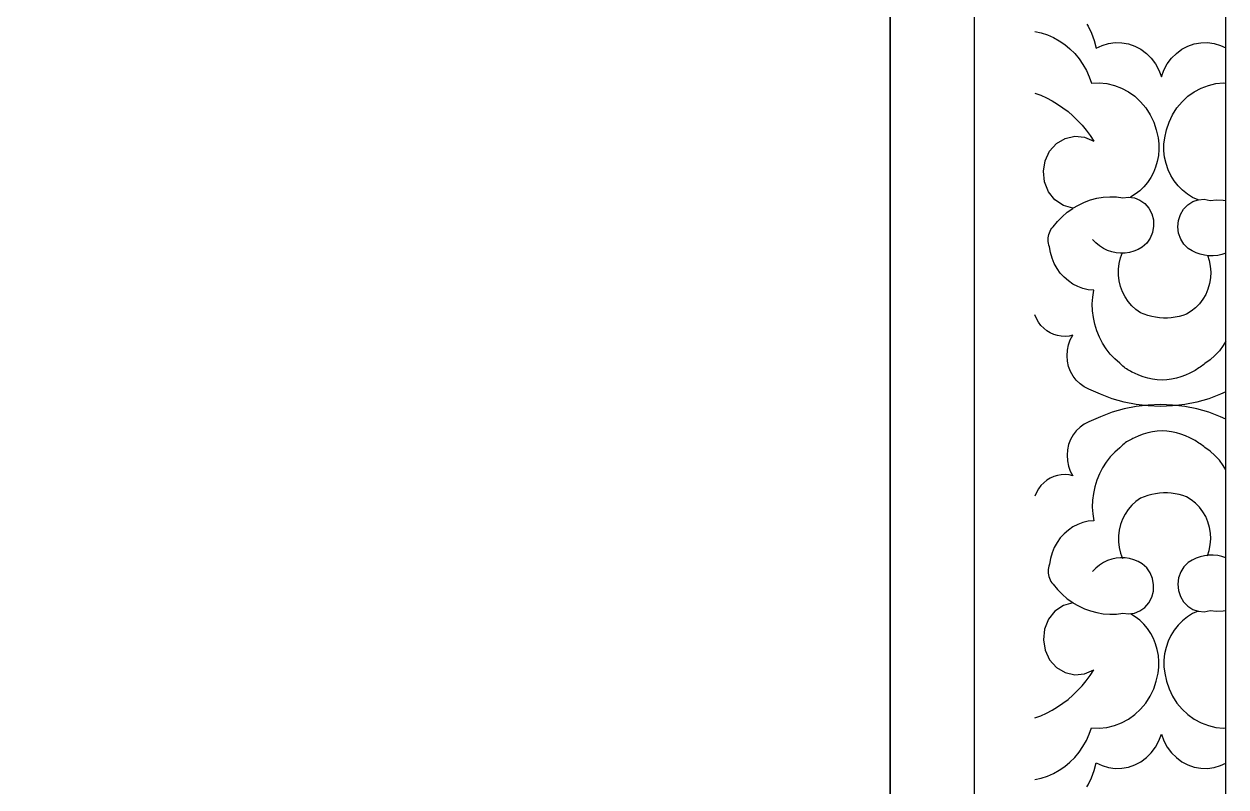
# Model space of a CAD drawing. Extents: x 1188826 to 1909461, y 608442 to 1651179.
# Drawn here: x 1660405.6 to 1660852.5, y 1028851.5 to 1029135.4 of the extents above; entities that cross this region are included whole.
import ezdxf

# ---------------------------------------------------------------- set-up
doc = ezdxf.new("R2010")
doc.units = 0
doc.header["$LTSCALE"] = 1000
doc.header["$MEASUREMENT"] = 0
doc.layers.add('窗', color=4, linetype='Continuous')
doc.layers.add('立面线', color=40, linetype='Continuous')

# ---------------------------------------------------------------- blocks, each defined once
blk = doc.blocks.new('EHYTERHT5EHTER')
at = {"layer": '窗', "ltscale": 3}
blk.add_lwpolyline([(76049.19, -231660.6), (77243.13, -231660.6), (77243.13, -233330.6), (76049.19, -233330.6)], close=True, dxfattribs=at)

msp = doc.modelspace()

# ---------------------------------------------------------------- linework, layer by layer
at = {"layer": '立面线'}
for p, q in [((1660727.68, 1028413.42), (1660727.66, 1032663.42)), ((1660758.89, 1032633.42), (1660758.89, 1028443.42)), ((1660852.52, 1028443.42), (1660852.52, 1032543.42)), ((1660800.79, 1029135.41), (1660801.26, 1029134.64)), ((1660801.26, 1029134.64), (1660802.51, 1029132)), ((1660781.41, 1029132.6), (1660783.79, 1029132.09)), ((1660783.79, 1029132.09), (1660786.11, 1029131.35)), ((1660786.11, 1029131.35), (1660788.36, 1029130.38)), ((1660788.36, 1029130.38), (1660790.52, 1029129.19)), ((1660790.52, 1029129.19), (1660792.57, 1029127.79)), ((1660802.51, 1029132), (1660803.5, 1029129.24)), ((1660803.5, 1029129.24), (1660804.23, 1029126.38)), ((1660792.57, 1029127.79), (1660794.5, 1029126.2)), ((1660794.5, 1029126.2), (1660796.27, 1029124.42)), ((1660804.23, 1029126.38), (1660806.5, 1029127.46)), ((1660806.5, 1029127.46), (1660808.89, 1029128.17)), ((1660808.89, 1029128.17), (1660811.36, 1029128.5)), ((1660811.36, 1029128.5), (1660813.84, 1029128.44)), ((1660813.84, 1029128.44), (1660816.29, 1029128)), ((1660816.29, 1029128), (1660818.65, 1029127.18)), ((1660818.65, 1029127.18), (1660820.88, 1029126)), ((1660820.88, 1029126), (1660822.93, 1029124.48)), ((1660834.08, 1029124.48), (1660836.13, 1029126)), ((1660836.13, 1029126), (1660838.36, 1029127.18)), ((1660838.36, 1029127.18), (1660840.72, 1029128)), ((1660840.72, 1029128), (1660843.17, 1029128.44)), ((1660843.17, 1029128.44), (1660845.65, 1029128.5)), ((1660845.65, 1029128.5), (1660848.11, 1029128.17)), ((1660848.11, 1029128.17), (1660850.51, 1029127.46)), ((1660850.51, 1029127.46), (1660852.52, 1029126.5)), ((1660796.27, 1029124.42), (1660797.9, 1029122.48)), ((1660797.9, 1029122.48), (1660799.34, 1029120.38)), ((1660799.34, 1029120.38), (1660800.61, 1029118.15)), ((1660822.93, 1029124.48), (1660824.75, 1029122.66)), ((1660824.75, 1029122.66), (1660826.31, 1029120.57)), ((1660826.31, 1029120.57), (1660827.57, 1029118.26)), ((1660829.44, 1029118.26), (1660830.7, 1029120.57)), ((1660830.7, 1029120.57), (1660832.26, 1029122.66)), ((1660832.26, 1029122.66), (1660834.08, 1029124.48)), ((1660800.61, 1029118.15), (1660801.68, 1029115.8)), ((1660801.68, 1029115.8), (1660802.54, 1029113.36)), ((1660827.57, 1029118.26), (1660828.5, 1029115.78)), ((1660828.5, 1029115.78), (1660829.44, 1029118.26)), ((1660802.54, 1029113.36), (1660805.39, 1029113.49)), ((1660805.39, 1029113.49), (1660808.23, 1029113.23)), ((1660808.23, 1029113.23), (1660811.02, 1029112.6)), ((1660811.02, 1029112.6), (1660813.71, 1029111.58)), ((1660813.71, 1029111.58), (1660816.27, 1029110.21)), ((1660840.74, 1029110.21), (1660843.29, 1029111.58)), ((1660843.29, 1029111.58), (1660845.99, 1029112.6)), ((1660845.99, 1029112.6), (1660848.78, 1029113.23)), ((1660848.78, 1029113.23), (1660851.62, 1029113.49)), ((1660851.62, 1029113.49), (1660852.52, 1029113.45)), ((1660781.41, 1029109.74), (1660783.62, 1029108.91)), ((1660783.62, 1029108.91), (1660785.77, 1029107.94)), ((1660785.77, 1029107.94), (1660787.88, 1029106.84)), ((1660787.88, 1029106.84), (1660789.92, 1029105.62)), ((1660816.27, 1029110.21), (1660818.64, 1029108.51)), ((1660818.64, 1029108.51), (1660820.8, 1029106.5)), ((1660836.21, 1029106.5), (1660838.37, 1029108.51)), ((1660838.37, 1029108.51), (1660840.74, 1029110.21)), ((1660789.92, 1029105.62), (1660791.9, 1029104.28)), ((1660791.9, 1029104.28), (1660793.81, 1029102.82)), ((1660793.81, 1029102.82), (1660795.63, 1029101.24)), ((1660820.8, 1029106.5), (1660822.7, 1029104.21)), ((1660822.7, 1029104.21), (1660824.32, 1029101.68)), ((1660832.68, 1029101.68), (1660834.31, 1029104.21)), ((1660834.31, 1029104.21), (1660836.21, 1029106.5)), ((1660795.63, 1029101.24), (1660797.37, 1029099.56)), ((1660797.37, 1029099.56), (1660799.02, 1029097.77)), ((1660799.02, 1029097.77), (1660800.58, 1029095.89)), ((1660824.32, 1029101.68), (1660825.64, 1029098.95)), ((1660825.64, 1029098.95), (1660826.63, 1029096.06)), ((1660830.38, 1029096.06), (1660831.37, 1029098.95)), ((1660831.37, 1029098.95), (1660832.68, 1029101.68)), ((1660792.7, 1029092.84), (1660796.3, 1029093.67)), ((1660796.3, 1029093.67), (1660799.97, 1029093.33)), ((1660799.97, 1029093.33), (1660803.38, 1029091.85)), ((1660800.58, 1029095.89), (1660802.03, 1029093.91)), ((1660802.03, 1029093.91), (1660803.38, 1029091.85)), ((1660826.63, 1029096.06), (1660827.27, 1029093.07)), ((1660829.74, 1029093.07), (1660830.38, 1029096.06)), ((1660786.92, 1029088.06), (1660789.48, 1029090.91)), ((1660789.48, 1029090.91), (1660792.7, 1029092.84)), ((1660827.27, 1029093.07), (1660827.53, 1029090.88)), ((1660827.53, 1029090.88), (1660827.57, 1029088.67)), ((1660829.46, 1029088.24), (1660829.47, 1029090.66)), ((1660829.47, 1029090.66), (1660829.74, 1029093.07)), ((1660784.61, 1029080.61), (1660785.25, 1029084.52)), ((1660785.25, 1029084.52), (1660786.92, 1029088.06)), ((1660826.99, 1029084.3), (1660826.38, 1029082.2)), ((1660827.39, 1029086.47), (1660826.99, 1029084.3)), ((1660827.57, 1029088.67), (1660827.39, 1029086.47)), ((1660829.71, 1029085.83), (1660829.46, 1029088.24)), ((1660830.23, 1029083.48), (1660829.71, 1029085.83)), ((1660785.05, 1029076.67), (1660784.61, 1029080.61)), ((1660825.56, 1029080.17), (1660824.54, 1029078.26)), ((1660826.38, 1029082.2), (1660825.56, 1029080.17)), ((1660831, 1029081.2), (1660830.23, 1029083.48)), ((1660832.02, 1029079.04), (1660831, 1029081.2)), ((1660786.53, 1029073.03), (1660785.05, 1029076.67)), ((1660823.34, 1029076.47), (1660821.97, 1029074.83)), ((1660824.54, 1029078.26), (1660823.34, 1029076.47)), ((1660833.26, 1029077.03), (1660832.02, 1029079.04)), ((1660834.72, 1029075.18), (1660833.26, 1029077.03)), ((1660788.94, 1029070.03), (1660786.53, 1029073.03)), ((1660804.52, 1029070.56), (1660806.92, 1029070.95)), ((1660806.92, 1029070.95), (1660809.34, 1029071.12)), ((1660809.34, 1029071.12), (1660811.76, 1029071.06)), ((1660811.76, 1029071.06), (1660814.17, 1029070.78)), ((1660814.17, 1029070.78), (1660816.34, 1029071.03)), ((1660816.34, 1029071.03), (1660818.5, 1029070.74)), ((1660818.77, 1029072.08), (1660816.99, 1029071)), ((1660820.44, 1029073.36), (1660818.77, 1029072.08)), ((1660821.97, 1029074.83), (1660820.44, 1029073.36)), ((1660836.37, 1029073.54), (1660834.72, 1029075.18)), ((1660838.18, 1029072.12), (1660836.37, 1029073.54)), ((1660840.14, 1029070.93), (1660838.18, 1029072.12)), ((1660842.22, 1029070.01), (1660840.14, 1029070.93)), ((1660792.05, 1029067.91), (1660788.94, 1029070.03)), ((1660795.6, 1029066.86), (1660792.05, 1029067.91)), ((1660793.5, 1029065.36), (1660795.52, 1029066.81)), ((1660795.52, 1029066.81), (1660795.6, 1029066.86)), ((1660795.6, 1029066.86), (1660797.65, 1029068.06)), ((1660797.65, 1029068.06), (1660799.87, 1029069.11)), ((1660799.87, 1029069.11), (1660802.17, 1029069.94)), ((1660802.17, 1029069.94), (1660804.52, 1029070.56)), ((1660818.5, 1029070.74), (1660820.55, 1029069.91)), ((1660820.55, 1029069.91), (1660822.36, 1029068.6)), ((1660822.36, 1029068.6), (1660823.84, 1029066.87)), ((1660823.84, 1029066.87), (1660824.91, 1029064.83)), ((1660835.6, 1029064.51), (1660836.78, 1029066.49)), ((1660836.78, 1029066.49), (1660838.35, 1029068.12)), ((1660838.35, 1029068.12), (1660840.22, 1029069.32)), ((1660840.22, 1029069.32), (1660842.22, 1029070.01)), ((1660842.22, 1029070.01), (1660842.3, 1029070.03)), ((1660842.3, 1029070.03), (1660844.48, 1029070.19)), ((1660844.48, 1029070.19), (1660846.63, 1029069.81)), ((1660846.63, 1029069.81), (1660849.05, 1029069.95)), ((1660849.05, 1029069.95), (1660851.48, 1029069.87)), ((1660851.48, 1029069.87), (1660852.52, 1029069.73)), ((1660788.24, 1029059.97), (1660789.85, 1029061.93)), ((1660789.85, 1029061.93), (1660791.61, 1029063.73)), ((1660791.61, 1029063.73), (1660793.5, 1029065.36)), ((1660824.91, 1029064.83), (1660825.52, 1029062.57)), ((1660825.52, 1029062.57), (1660825.63, 1029060.21)), ((1660834.65, 1029059.95), (1660834.88, 1029062.29)), ((1660834.88, 1029062.29), (1660835.6, 1029064.51)), ((1660786.64, 1029057.15), (1660786.85, 1029057.78)), ((1660786.85, 1029057.78), (1660787.12, 1029058.38)), ((1660787.12, 1029058.38), (1660787.44, 1029058.95)), ((1660787.44, 1029058.95), (1660787.82, 1029059.48)), ((1660787.82, 1029059.48), (1660788.24, 1029059.97)), ((1660825.23, 1029057.9), (1660824.35, 1029055.75)), ((1660825.63, 1029060.21), (1660825.23, 1029057.9)), ((1660834.93, 1029057.61), (1660834.65, 1029059.95)), ((1660835.7, 1029055.41), (1660834.93, 1029057.61)), ((1660786.38, 1029055.17), (1660786.41, 1029055.84)), ((1660786.42, 1029054.5), (1660786.38, 1029055.17)), ((1660786.41, 1029055.84), (1660786.49, 1029056.5)), ((1660786.52, 1029053.84), (1660786.42, 1029054.5)), ((1660786.49, 1029056.5), (1660786.64, 1029057.15)), ((1660786.68, 1029053.19), (1660786.52, 1029053.84)), ((1660786.9, 1029052.57), (1660786.68, 1029053.19)), ((1660804.16, 1029053.96), (1660802.95, 1029055.21)), ((1660805.49, 1029052.86), (1660804.16, 1029053.96)), ((1660823.04, 1029053.87), (1660821.36, 1029052.37)), ((1660824.35, 1029055.75), (1660823.04, 1029053.87)), ((1660836.91, 1029053.46), (1660835.7, 1029055.41)), ((1660838.52, 1029051.86), (1660836.91, 1029053.46)), ((1660787.27, 1029050.43), (1660786.9, 1029052.57)), ((1660787.86, 1029048.35), (1660787.27, 1029050.43)), ((1660806.93, 1029051.93), (1660805.49, 1029052.86)), ((1660808.45, 1029051.19), (1660806.93, 1029051.93)), ((1660810.05, 1029050.63), (1660808.45, 1029051.19)), ((1660811.69, 1029050.28), (1660810.05, 1029050.63)), ((1660813.36, 1029050.12), (1660811.69, 1029050.28)), ((1660813.35, 1029048.38), (1660814.09, 1029050.38)), ((1660815.03, 1029050.17), (1660813.36, 1029050.12)), ((1660816.69, 1029050.43), (1660815.03, 1029050.17)), ((1660818.31, 1029050.88), (1660816.69, 1029050.43)), ((1660819.87, 1029051.53), (1660818.31, 1029050.88)), ((1660821.36, 1029052.37), (1660819.87, 1029051.53)), ((1660839.93, 1029050.99), (1660838.52, 1029051.86)), ((1660841.42, 1029050.27), (1660839.93, 1029050.99)), ((1660842.97, 1029049.73), (1660841.42, 1029050.27)), ((1660844.56, 1029049.36), (1660842.97, 1029049.73)), ((1660846.18, 1029049.17), (1660844.56, 1029049.36)), ((1660845.67, 1029049.44), (1660846.31, 1029047.4)), ((1660847.81, 1029049.17), (1660846.18, 1029049.17)), ((1660849.44, 1029049.34), (1660847.81, 1029049.17)), ((1660851.03, 1029049.69), (1660849.44, 1029049.34)), ((1660852.52, 1029050.2), (1660851.03, 1029049.69)), ((1660788.68, 1029046.35), (1660787.86, 1029048.35)), ((1660789.71, 1029044.48), (1660788.68, 1029046.35)), ((1660790.93, 1029042.75), (1660789.71, 1029044.48)), ((1660812.58, 1029042), (1660812.59, 1029044.15)), ((1660812.59, 1029044.15), (1660812.85, 1029046.29)), ((1660812.85, 1029046.29), (1660813.35, 1029048.38)), ((1660846.31, 1029047.4), (1660846.7, 1029045.28)), ((1660846.7, 1029045.28), (1660846.85, 1029043.14)), ((1660792.34, 1029041.19), (1660790.93, 1029042.75)), ((1660793.91, 1029039.82), (1660792.34, 1029041.19)), ((1660795.62, 1029038.65), (1660793.91, 1029039.82)), ((1660812.82, 1029039.86), (1660812.58, 1029042)), ((1660813.31, 1029037.77), (1660812.82, 1029039.86)), ((1660846.75, 1029040.98), (1660846.4, 1029038.86)), ((1660846.85, 1029043.14), (1660846.75, 1029040.98)), ((1660797.44, 1029037.72), (1660795.62, 1029038.65)), ((1660799.35, 1029037.02), (1660797.44, 1029037.72)), ((1660801.33, 1029036.57), (1660799.35, 1029037.02)), ((1660803.34, 1029036.37), (1660801.33, 1029036.57)), ((1660802.97, 1029033.84), (1660803.34, 1029036.37)), ((1660814.04, 1029035.76), (1660813.31, 1029037.77)), ((1660814.99, 1029033.87), (1660814.04, 1029035.76)), ((1660845.8, 1029036.8), (1660844.98, 1029034.84)), ((1660846.4, 1029038.86), (1660845.8, 1029036.8)), ((1660802.82, 1029031.29), (1660802.97, 1029033.84)), ((1660802.91, 1029028.73), (1660802.82, 1029031.29)), ((1660816.16, 1029032.12), (1660814.99, 1029033.87)), ((1660817.52, 1029030.54), (1660816.16, 1029032.12)), ((1660842.67, 1029031.33), (1660841.23, 1029029.84)), ((1660843.93, 1029033.01), (1660842.67, 1029031.33)), ((1660844.98, 1029034.84), (1660843.93, 1029033.01)), ((1660782.02, 1029025.82), (1660781.41, 1029027.23)), ((1660803.21, 1029026.19), (1660802.91, 1029028.73)), ((1660803.74, 1029023.7), (1660803.21, 1029026.19)), ((1660819.05, 1029029.16), (1660817.52, 1029030.54)), ((1660820.73, 1029027.99), (1660819.05, 1029029.16)), ((1660822.1, 1029027.43), (1660820.73, 1029027.99)), ((1660823.5, 1029026.95), (1660822.1, 1029027.43)), ((1660824.92, 1029026.57), (1660823.5, 1029026.95)), ((1660826.36, 1029026.29), (1660824.92, 1029026.57)), ((1660827.81, 1029026.1), (1660826.36, 1029026.29)), ((1660833.65, 1029026.31), (1660832.19, 1029026.11)), ((1660835.08, 1029026.61), (1660833.65, 1029026.31)), ((1660836.5, 1029027), (1660835.08, 1029026.61)), ((1660837.89, 1029027.48), (1660836.5, 1029027)), ((1660839.63, 1029028.55), (1660837.89, 1029027.48)), ((1660841.23, 1029029.84), (1660839.63, 1029028.55)), ((1660782.79, 1029024.5), (1660782.02, 1029025.82)), ((1660783.7, 1029023.3), (1660782.79, 1029024.5)), ((1660784.74, 1029022.22), (1660783.7, 1029023.3)), ((1660785.9, 1029021.28), (1660784.74, 1029022.22)), ((1660804.48, 1029021.27), (1660803.74, 1029023.7)), ((1660829.27, 1029026), (1660827.81, 1029026.1)), ((1660830.73, 1029026.01), (1660829.27, 1029026)), ((1660832.19, 1029026.11), (1660830.73, 1029026.01)), ((1660787.15, 1029020.51), (1660785.9, 1029021.28)), ((1660788.48, 1029019.9), (1660787.15, 1029020.51)), ((1660789.86, 1029019.48), (1660788.48, 1029019.9)), ((1660791.29, 1029019.24), (1660789.86, 1029019.48)), ((1660792.73, 1029019.18), (1660791.29, 1029019.24)), ((1660794.17, 1029019.32), (1660792.73, 1029019.18)), ((1660793.96, 1029016.01), (1660794.64, 1029017.89)), ((1660795.58, 1029019.65), (1660794.17, 1029019.32)), ((1660794.64, 1029017.89), (1660795.58, 1029019.65)), ((1660805.44, 1029018.92), (1660804.48, 1029021.27)), ((1660806.59, 1029016.69), (1660805.44, 1029018.92)), ((1660852.52, 1029017.39), (1660851.54, 1029015.79)), ((1660793.42, 1029012.02), (1660793.55, 1029014.04)), ((1660793.55, 1029014.04), (1660793.96, 1029016.01)), ((1660807.94, 1029014.58), (1660806.59, 1029016.69)), ((1660809.47, 1029012.62), (1660807.94, 1029014.58)), ((1660850.08, 1029013.84), (1660848.43, 1029012.07)), ((1660851.54, 1029015.79), (1660850.08, 1029013.84)), ((1660793.57, 1029010.01), (1660793.42, 1029012.02)), ((1660794.01, 1029008.04), (1660793.57, 1029010.01)), ((1660811.16, 1029010.83), (1660809.47, 1029012.62)), ((1660813, 1029009.22), (1660811.16, 1029010.83)), ((1660813.4, 1029008.82), (1660813, 1029009.22)), ((1660813.81, 1029008.44), (1660813.4, 1029008.82)), ((1660814.23, 1029008.07), (1660813.81, 1029008.44)), ((1660843.82, 1029008.4), (1660843.37, 1029008.08)), ((1660844.26, 1029008.74), (1660843.82, 1029008.4)), ((1660844.7, 1029009.09), (1660844.26, 1029008.74)), ((1660846.64, 1029010.48), (1660844.7, 1029009.09)), ((1660848.43, 1029012.07), (1660846.64, 1029010.48)), ((1660794.71, 1029006.17), (1660794.01, 1029008.04)), ((1660795.67, 1029004.43), (1660794.71, 1029006.17)), ((1660796.86, 1029002.87), (1660795.67, 1029004.43)), ((1660814.66, 1029007.72), (1660814.23, 1029008.07)), ((1660815.1, 1029007.38), (1660814.66, 1029007.72)), ((1660815.56, 1029007.06), (1660815.1, 1029007.38)), ((1660816.02, 1029006.76), (1660815.56, 1029007.06)), ((1660816.49, 1029006.47), (1660816.02, 1029006.76)), ((1660816.97, 1029006.2), (1660816.49, 1029006.47)), ((1660817.46, 1029005.94), (1660816.97, 1029006.2)), ((1660817.95, 1029005.71), (1660817.46, 1029005.94)), ((1660818.45, 1029005.49), (1660817.95, 1029005.71)), ((1660820.09, 1029004.72), (1660818.45, 1029005.49)), ((1660821.77, 1029004.09), (1660820.09, 1029004.72)), ((1660823.49, 1029003.59), (1660821.77, 1029004.09)), ((1660835.8, 1029004.09), (1660834.08, 1029003.59)), ((1660837.48, 1029004.72), (1660835.8, 1029004.09)), ((1660839.11, 1029005.49), (1660837.48, 1029004.72)), ((1660839.6, 1029005.74), (1660839.11, 1029005.49)), ((1660840.09, 1029006), (1660839.6, 1029005.74)), ((1660840.57, 1029006.27), (1660840.09, 1029006)), ((1660841.05, 1029006.55), (1660840.57, 1029006.27)), ((1660841.52, 1029006.84), (1660841.05, 1029006.55)), ((1660841.99, 1029007.14), (1660841.52, 1029006.84)), ((1660842.45, 1029007.44), (1660841.99, 1029007.14)), ((1660842.91, 1029007.75), (1660842.45, 1029007.44)), ((1660843.37, 1029008.08), (1660842.91, 1029007.75)), ((1660798.25, 1029001.52), (1660796.86, 1029002.87)), ((1660799.82, 1029000.41), (1660798.25, 1029001.52)), ((1660801.53, 1028999.57), (1660799.82, 1029000.41)), ((1660805.83, 1028997.64), (1660801.53, 1028999.61)), ((1660825.24, 1029003.23), (1660823.49, 1029003.59)), ((1660827, 1029003.01), (1660825.24, 1029003.23)), ((1660828.78, 1029002.94), (1660827, 1029003.01)), ((1660830.56, 1029003.01), (1660828.78, 1029002.94)), ((1660832.33, 1029003.23), (1660830.56, 1029003.01)), ((1660834.08, 1029003.59), (1660832.33, 1029003.23)), ((1660810.21, 1028996.02), (1660805.83, 1028997.64)), ((1660814.64, 1028994.75), (1660810.21, 1028996.02)), ((1660846.14, 1028996.02), (1660841.7, 1028994.75)), ((1660850.52, 1028997.64), (1660846.14, 1028996.02)), ((1660852.52, 1028998.56), (1660850.52, 1028997.64)), ((1660810.21, 1028990.94), (1660805.83, 1028989.32)), ((1660814.64, 1028992.21), (1660810.21, 1028990.94)), ((1660819.13, 1028993.84), (1660814.64, 1028994.75)), ((1660819.13, 1028993.12), (1660814.64, 1028992.21)), ((1660823.64, 1028993.3), (1660819.13, 1028993.84)), ((1660823.64, 1028993.66), (1660819.13, 1028993.12)), ((1660828.17, 1028993.84), (1660823.64, 1028993.66)), ((1660828.17, 1028993.12), (1660823.64, 1028993.3)), ((1660832.7, 1028993.66), (1660828.17, 1028993.84)), ((1660832.7, 1028993.3), (1660828.17, 1028993.12)), ((1660837.22, 1028993.84), (1660832.7, 1028993.3)), ((1660837.22, 1028993.12), (1660832.7, 1028993.66)), ((1660841.7, 1028994.75), (1660837.22, 1028993.84)), ((1660841.7, 1028992.21), (1660837.22, 1028993.12)), ((1660846.14, 1028990.94), (1660841.7, 1028992.21)), ((1660850.52, 1028989.32), (1660846.14, 1028990.94)), ((1660799.82, 1028986.55), (1660798.25, 1028985.44)), ((1660801.53, 1028987.39), (1660799.82, 1028986.55)), ((1660805.83, 1028989.32), (1660801.53, 1028987.35)), ((1660852.52, 1028988.4), (1660850.52, 1028989.32)), ((1660795.67, 1028982.53), (1660794.71, 1028980.79)), ((1660796.86, 1028984.09), (1660795.67, 1028982.53)), ((1660798.25, 1028985.44), (1660796.86, 1028984.09)), ((1660820.09, 1028982.24), (1660818.45, 1028981.47)), ((1660821.77, 1028982.87), (1660820.09, 1028982.24)), ((1660823.49, 1028983.37), (1660821.77, 1028982.87)), ((1660825.24, 1028983.73), (1660823.49, 1028983.37)), ((1660827, 1028983.95), (1660825.24, 1028983.73)), ((1660828.78, 1028984.02), (1660827, 1028983.95)), ((1660830.56, 1028983.95), (1660828.78, 1028984.02)), ((1660832.33, 1028983.73), (1660830.56, 1028983.95)), ((1660834.08, 1028983.37), (1660832.33, 1028983.73)), ((1660835.8, 1028982.87), (1660834.08, 1028983.37)), ((1660837.48, 1028982.24), (1660835.8, 1028982.87)), ((1660839.11, 1028981.47), (1660837.48, 1028982.24)), ((1660794.01, 1028978.92), (1660793.57, 1028976.95)), ((1660794.71, 1028980.79), (1660794.01, 1028978.92)), ((1660813, 1028977.74), (1660811.16, 1028976.13)), ((1660813.4, 1028978.14), (1660813, 1028977.74)), ((1660813.81, 1028978.52), (1660813.4, 1028978.14)), ((1660814.23, 1028978.89), (1660813.81, 1028978.52)), ((1660814.66, 1028979.24), (1660814.23, 1028978.89)), ((1660815.1, 1028979.58), (1660814.66, 1028979.24)), ((1660815.56, 1028979.9), (1660815.1, 1028979.58)), ((1660816.02, 1028980.2), (1660815.56, 1028979.9)), ((1660816.49, 1028980.49), (1660816.02, 1028980.2)), ((1660816.97, 1028980.76), (1660816.49, 1028980.49)), ((1660817.46, 1028981.01), (1660816.97, 1028980.76)), ((1660817.95, 1028981.25), (1660817.46, 1028981.01)), ((1660818.45, 1028981.47), (1660817.95, 1028981.25)), ((1660839.6, 1028981.22), (1660839.11, 1028981.47)), ((1660840.09, 1028980.95), (1660839.6, 1028981.22)), ((1660840.57, 1028980.68), (1660840.09, 1028980.95)), ((1660841.05, 1028980.41), (1660840.57, 1028980.68)), ((1660841.52, 1028980.12), (1660841.05, 1028980.41)), ((1660841.99, 1028979.82), (1660841.52, 1028980.12)), ((1660842.45, 1028979.52), (1660841.99, 1028979.82)), ((1660842.91, 1028979.2), (1660842.45, 1028979.52)), ((1660843.37, 1028978.88), (1660842.91, 1028979.2)), ((1660843.82, 1028978.55), (1660843.37, 1028978.88)), ((1660844.26, 1028978.22), (1660843.82, 1028978.55)), ((1660844.7, 1028977.87), (1660844.26, 1028978.22)), ((1660846.64, 1028976.48), (1660844.7, 1028977.87)), ((1660793.57, 1028976.95), (1660793.42, 1028974.94)), ((1660793.42, 1028974.94), (1660793.55, 1028972.92)), ((1660793.55, 1028972.92), (1660793.96, 1028970.95)), ((1660809.47, 1028974.34), (1660807.94, 1028972.38)), ((1660811.16, 1028976.13), (1660809.47, 1028974.34)), ((1660848.43, 1028974.89), (1660846.64, 1028976.48)), ((1660850.08, 1028973.12), (1660848.43, 1028974.89)), ((1660851.54, 1028971.17), (1660850.08, 1028973.12)), ((1660793.96, 1028970.95), (1660794.64, 1028969.06)), ((1660794.64, 1028969.06), (1660795.58, 1028967.31)), ((1660806.59, 1028970.27), (1660805.44, 1028968.04)), ((1660807.94, 1028972.38), (1660806.59, 1028970.27)), ((1660852.52, 1028969.57), (1660851.54, 1028971.17)), ((1660783.7, 1028963.66), (1660782.79, 1028962.46)), ((1660784.74, 1028964.74), (1660783.7, 1028963.66)), ((1660785.9, 1028965.67), (1660784.74, 1028964.74)), ((1660787.15, 1028966.45), (1660785.9, 1028965.67)), ((1660788.48, 1028967.05), (1660787.15, 1028966.45)), ((1660789.86, 1028967.48), (1660788.48, 1028967.05)), ((1660791.29, 1028967.72), (1660789.86, 1028967.48)), ((1660792.73, 1028967.77), (1660791.29, 1028967.72)), ((1660794.17, 1028967.64), (1660792.73, 1028967.77)), ((1660795.58, 1028967.31), (1660794.17, 1028967.64)), ((1660804.48, 1028965.69), (1660803.74, 1028963.26)), ((1660805.44, 1028968.04), (1660804.48, 1028965.69)), ((1660782.02, 1028961.14), (1660781.41, 1028959.73)), ((1660782.79, 1028962.46), (1660782.02, 1028961.14)), ((1660803.21, 1028960.77), (1660802.91, 1028958.23)), ((1660803.74, 1028963.26), (1660803.21, 1028960.77)), ((1660822.1, 1028959.53), (1660820.73, 1028958.96)), ((1660823.5, 1028960.01), (1660822.1, 1028959.53)), ((1660824.92, 1028960.39), (1660823.5, 1028960.01)), ((1660826.36, 1028960.67), (1660824.92, 1028960.39)), ((1660827.81, 1028960.86), (1660826.36, 1028960.67)), ((1660829.27, 1028960.96), (1660827.81, 1028960.86)), ((1660830.73, 1028960.95), (1660829.27, 1028960.96)), ((1660832.19, 1028960.85), (1660830.73, 1028960.95)), ((1660833.65, 1028960.65), (1660832.19, 1028960.85)), ((1660835.08, 1028960.35), (1660833.65, 1028960.65)), ((1660836.5, 1028959.96), (1660835.08, 1028960.35)), ((1660837.89, 1028959.47), (1660836.5, 1028959.96)), ((1660839.63, 1028958.41), (1660837.89, 1028959.47)), ((1660802.91, 1028958.23), (1660802.82, 1028955.67)), ((1660802.82, 1028955.67), (1660802.97, 1028953.12)), ((1660816.16, 1028954.84), (1660814.99, 1028953.09)), ((1660817.52, 1028956.42), (1660816.16, 1028954.84)), ((1660819.05, 1028957.8), (1660817.52, 1028956.42)), ((1660820.73, 1028958.96), (1660819.05, 1028957.8)), ((1660841.23, 1028957.12), (1660839.63, 1028958.41)), ((1660842.67, 1028955.63), (1660841.23, 1028957.12)), ((1660843.93, 1028953.95), (1660842.67, 1028955.63)), ((1660801.33, 1028950.39), (1660799.35, 1028949.94)), ((1660803.34, 1028950.59), (1660801.33, 1028950.39)), ((1660802.97, 1028953.12), (1660803.34, 1028950.59)), ((1660814.04, 1028951.2), (1660813.31, 1028949.19)), ((1660814.99, 1028953.09), (1660814.04, 1028951.2)), ((1660844.98, 1028952.12), (1660843.93, 1028953.95)), ((1660845.8, 1028950.15), (1660844.98, 1028952.12)), ((1660792.34, 1028945.77), (1660790.93, 1028944.21)), ((1660793.91, 1028947.14), (1660792.34, 1028945.77)), ((1660795.62, 1028948.3), (1660793.91, 1028947.14)), ((1660797.44, 1028949.24), (1660795.62, 1028948.3)), ((1660799.35, 1028949.94), (1660797.44, 1028949.24)), ((1660812.82, 1028947.1), (1660812.58, 1028944.96)), ((1660813.31, 1028949.19), (1660812.82, 1028947.1)), ((1660846.4, 1028948.1), (1660845.8, 1028950.15)), ((1660846.75, 1028945.98), (1660846.4, 1028948.1)), ((1660846.85, 1028943.82), (1660846.75, 1028945.98)), ((1660789.71, 1028942.48), (1660788.68, 1028940.6)), ((1660790.93, 1028944.21), (1660789.71, 1028942.48)), ((1660812.58, 1028944.96), (1660812.59, 1028942.8)), ((1660812.59, 1028942.8), (1660812.85, 1028940.67)), ((1660846.31, 1028939.56), (1660846.7, 1028941.67)), ((1660846.7, 1028941.67), (1660846.85, 1028943.82)), ((1660787.86, 1028938.61), (1660787.27, 1028936.53)), ((1660788.68, 1028940.6), (1660787.86, 1028938.61)), ((1660813.36, 1028936.84), (1660811.69, 1028936.68)), ((1660812.85, 1028940.67), (1660813.35, 1028938.58)), ((1660813.35, 1028938.58), (1660814.09, 1028936.58)), ((1660815.03, 1028936.79), (1660813.36, 1028936.84)), ((1660816.69, 1028936.53), (1660815.03, 1028936.79)), ((1660842.97, 1028937.23), (1660841.42, 1028936.68)), ((1660844.56, 1028937.6), (1660842.97, 1028937.23)), ((1660846.18, 1028937.78), (1660844.56, 1028937.6)), ((1660845.67, 1028937.52), (1660846.31, 1028939.56)), ((1660847.81, 1028937.79), (1660846.18, 1028937.78)), ((1660849.44, 1028937.62), (1660847.81, 1028937.79)), ((1660851.03, 1028937.27), (1660849.44, 1028937.62)), ((1660852.52, 1028936.76), (1660851.03, 1028937.27)), ((1660786.42, 1028932.46), (1660786.38, 1028931.79)), ((1660786.52, 1028933.12), (1660786.42, 1028932.46)), ((1660786.68, 1028933.76), (1660786.52, 1028933.12)), ((1660786.9, 1028934.39), (1660786.68, 1028933.76)), ((1660787.27, 1028936.53), (1660786.9, 1028934.39)), ((1660804.16, 1028933), (1660802.95, 1028931.75)), ((1660805.49, 1028934.1), (1660804.16, 1028933)), ((1660806.93, 1028935.02), (1660805.49, 1028934.1)), ((1660808.45, 1028935.77), (1660806.93, 1028935.02)), ((1660810.05, 1028936.33), (1660808.45, 1028935.77)), ((1660811.69, 1028936.68), (1660810.05, 1028936.33)), ((1660818.31, 1028936.08), (1660816.69, 1028936.53)), ((1660819.87, 1028935.42), (1660818.31, 1028936.08)), ((1660821.36, 1028934.59), (1660819.87, 1028935.42)), ((1660823.04, 1028933.09), (1660821.36, 1028934.59)), ((1660824.35, 1028931.21), (1660823.04, 1028933.09)), ((1660836.91, 1028933.5), (1660835.7, 1028931.55)), ((1660838.52, 1028935.1), (1660836.91, 1028933.5)), ((1660839.93, 1028935.97), (1660838.52, 1028935.1)), ((1660841.42, 1028936.68), (1660839.93, 1028935.97)), ((1660786.38, 1028931.79), (1660786.41, 1028931.12)), ((1660786.41, 1028931.12), (1660786.49, 1028930.46)), ((1660786.49, 1028930.46), (1660786.64, 1028929.81)), ((1660786.64, 1028929.81), (1660786.85, 1028929.18)), ((1660786.85, 1028929.18), (1660787.12, 1028928.58)), ((1660787.12, 1028928.58), (1660787.44, 1028928.01)), ((1660787.44, 1028928.01), (1660787.82, 1028927.48)), ((1660825.23, 1028929.06), (1660824.35, 1028931.21)), ((1660825.63, 1028926.74), (1660825.23, 1028929.06)), ((1660834.93, 1028929.35), (1660834.65, 1028927.01)), ((1660835.7, 1028931.55), (1660834.93, 1028929.35)), ((1660787.82, 1028927.48), (1660788.24, 1028926.99)), ((1660788.24, 1028926.99), (1660789.85, 1028925.03)), ((1660789.85, 1028925.03), (1660791.61, 1028923.23)), ((1660824.91, 1028922.13), (1660825.52, 1028924.39)), ((1660825.52, 1028924.39), (1660825.63, 1028926.74)), ((1660834.65, 1028927.01), (1660834.88, 1028924.67)), ((1660834.88, 1028924.67), (1660835.6, 1028922.45)), ((1660792.05, 1028919.05), (1660788.94, 1028916.93)), ((1660791.61, 1028923.23), (1660793.5, 1028921.6)), ((1660795.6, 1028920.1), (1660792.05, 1028919.05)), ((1660793.5, 1028921.6), (1660795.52, 1028920.15)), ((1660795.52, 1028920.15), (1660795.6, 1028920.1)), ((1660795.6, 1028920.1), (1660797.65, 1028918.9)), ((1660797.65, 1028918.9), (1660799.87, 1028917.85)), ((1660822.36, 1028918.36), (1660823.84, 1028920.09)), ((1660823.84, 1028920.09), (1660824.91, 1028922.13)), ((1660835.6, 1028922.45), (1660836.78, 1028920.47)), ((1660836.78, 1028920.47), (1660838.35, 1028918.83)), ((1660788.94, 1028916.93), (1660786.53, 1028913.93)), ((1660799.87, 1028917.85), (1660802.17, 1028917.02)), ((1660802.17, 1028917.02), (1660804.52, 1028916.4)), ((1660804.52, 1028916.4), (1660806.92, 1028916.01)), ((1660806.92, 1028916.01), (1660809.34, 1028915.84)), ((1660809.34, 1028915.84), (1660811.76, 1028915.89)), ((1660811.76, 1028915.89), (1660814.17, 1028916.18)), ((1660814.17, 1028916.18), (1660816.34, 1028915.93)), ((1660816.34, 1028915.93), (1660818.5, 1028916.22)), ((1660818.77, 1028914.88), (1660816.99, 1028915.96)), ((1660818.5, 1028916.22), (1660820.55, 1028917.05)), ((1660820.44, 1028913.6), (1660818.77, 1028914.88)), ((1660820.55, 1028917.05), (1660822.36, 1028918.36)), ((1660838.18, 1028914.84), (1660836.37, 1028913.42)), ((1660840.14, 1028916.03), (1660838.18, 1028914.84)), ((1660838.35, 1028918.83), (1660840.22, 1028917.63)), ((1660842.22, 1028916.95), (1660840.14, 1028916.03)), ((1660840.22, 1028917.63), (1660842.22, 1028916.95)), ((1660842.22, 1028916.95), (1660842.3, 1028916.93)), ((1660842.3, 1028916.93), (1660844.48, 1028916.77)), ((1660844.48, 1028916.77), (1660846.63, 1028917.15)), ((1660846.63, 1028917.15), (1660849.05, 1028917)), ((1660849.05, 1028917), (1660851.48, 1028917.09)), ((1660851.48, 1028917.09), (1660852.52, 1028917.23)), ((1660785.05, 1028910.29), (1660784.61, 1028906.35)), ((1660786.53, 1028913.93), (1660785.05, 1028910.29)), ((1660821.97, 1028912.13), (1660820.44, 1028913.6)), ((1660823.34, 1028910.49), (1660821.97, 1028912.13)), ((1660824.54, 1028908.7), (1660823.34, 1028910.49)), ((1660834.72, 1028911.77), (1660833.26, 1028909.93)), ((1660836.37, 1028913.42), (1660834.72, 1028911.77)), ((1660784.61, 1028906.35), (1660785.25, 1028902.44)), ((1660825.56, 1028906.79), (1660824.54, 1028908.7)), ((1660826.38, 1028904.76), (1660825.56, 1028906.79)), ((1660831, 1028905.76), (1660830.23, 1028903.48)), ((1660832.02, 1028907.92), (1660831, 1028905.76)), ((1660833.26, 1028909.93), (1660832.02, 1028907.92)), ((1660785.25, 1028902.44), (1660786.92, 1028898.9)), ((1660826.99, 1028902.66), (1660826.38, 1028904.76)), ((1660827.39, 1028900.49), (1660826.99, 1028902.66)), ((1660829.71, 1028901.12), (1660829.46, 1028898.72)), ((1660830.23, 1028903.48), (1660829.71, 1028901.12)), ((1660786.92, 1028898.9), (1660789.48, 1028896.05)), ((1660827.57, 1028898.29), (1660827.39, 1028900.49)), ((1660827.53, 1028896.08), (1660827.57, 1028898.29)), ((1660829.46, 1028898.72), (1660829.47, 1028896.3)), ((1660789.48, 1028896.05), (1660792.7, 1028894.12)), ((1660792.7, 1028894.12), (1660796.3, 1028893.29)), ((1660796.3, 1028893.29), (1660799.97, 1028893.63)), ((1660799.97, 1028893.63), (1660803.38, 1028895.1)), ((1660800.58, 1028891.07), (1660802.03, 1028893.05)), ((1660802.03, 1028893.05), (1660803.38, 1028895.1)), ((1660826.63, 1028890.9), (1660827.27, 1028893.89)), ((1660827.27, 1028893.89), (1660827.53, 1028896.08)), ((1660829.47, 1028896.3), (1660829.74, 1028893.89)), ((1660829.74, 1028893.89), (1660830.38, 1028890.9)), ((1660797.37, 1028887.4), (1660799.02, 1028889.19)), ((1660799.02, 1028889.19), (1660800.58, 1028891.07)), ((1660824.32, 1028885.28), (1660825.64, 1028888.01)), ((1660825.64, 1028888.01), (1660826.63, 1028890.9)), ((1660830.38, 1028890.9), (1660831.37, 1028888.01)), ((1660831.37, 1028888.01), (1660832.68, 1028885.28)), ((1660791.9, 1028882.68), (1660793.81, 1028884.14)), ((1660793.81, 1028884.14), (1660795.63, 1028885.72)), ((1660795.63, 1028885.72), (1660797.37, 1028887.4)), ((1660822.7, 1028882.75), (1660824.32, 1028885.28)), ((1660832.68, 1028885.28), (1660834.31, 1028882.75)), ((1660783.62, 1028878.05), (1660785.77, 1028879.02)), ((1660785.77, 1028879.02), (1660787.88, 1028880.11)), ((1660787.88, 1028880.11), (1660789.92, 1028881.34)), ((1660789.92, 1028881.34), (1660791.9, 1028882.68)), ((1660818.64, 1028878.45), (1660820.8, 1028880.46)), ((1660820.8, 1028880.46), (1660822.7, 1028882.75)), ((1660834.31, 1028882.75), (1660836.21, 1028880.46)), ((1660836.21, 1028880.46), (1660838.37, 1028878.45)), ((1660781.41, 1028877.22), (1660783.62, 1028878.05)), ((1660808.23, 1028873.72), (1660811.02, 1028874.36)), ((1660811.02, 1028874.36), (1660813.71, 1028875.37)), ((1660813.71, 1028875.37), (1660816.27, 1028876.74)), ((1660816.27, 1028876.74), (1660818.64, 1028878.45)), ((1660838.37, 1028878.45), (1660840.74, 1028876.74)), ((1660840.74, 1028876.74), (1660843.29, 1028875.37)), ((1660843.29, 1028875.37), (1660845.99, 1028874.36)), ((1660845.99, 1028874.36), (1660848.78, 1028873.72)), ((1660800.61, 1028868.81), (1660801.68, 1028871.16)), ((1660801.68, 1028871.16), (1660802.54, 1028873.6)), ((1660802.54, 1028873.6), (1660805.39, 1028873.47)), ((1660805.39, 1028873.47), (1660808.23, 1028873.72)), ((1660827.57, 1028868.7), (1660828.5, 1028871.18)), ((1660828.5, 1028871.18), (1660829.44, 1028868.7)), ((1660848.78, 1028873.72), (1660851.62, 1028873.47)), ((1660851.62, 1028873.47), (1660852.52, 1028873.51)), ((1660797.9, 1028864.48), (1660799.34, 1028866.58)), ((1660799.34, 1028866.58), (1660800.61, 1028868.81)), ((1660824.75, 1028864.3), (1660826.31, 1028866.39)), ((1660826.31, 1028866.39), (1660827.57, 1028868.7)), ((1660829.44, 1028868.7), (1660830.7, 1028866.39)), ((1660830.7, 1028866.39), (1660832.26, 1028864.3)), ((1660794.5, 1028860.76), (1660796.27, 1028862.54)), ((1660796.27, 1028862.54), (1660797.9, 1028864.48)), ((1660818.65, 1028859.78), (1660820.88, 1028860.96)), ((1660820.88, 1028860.96), (1660822.93, 1028862.48)), ((1660822.93, 1028862.48), (1660824.75, 1028864.3)), ((1660832.26, 1028864.3), (1660834.08, 1028862.48)), ((1660834.08, 1028862.48), (1660836.13, 1028860.96)), ((1660836.13, 1028860.96), (1660838.36, 1028859.78)), ((1660786.11, 1028855.61), (1660788.36, 1028856.58)), ((1660788.36, 1028856.58), (1660790.52, 1028857.77)), ((1660790.52, 1028857.77), (1660792.57, 1028859.16)), ((1660792.57, 1028859.16), (1660794.5, 1028860.76)), ((1660802.51, 1028854.96), (1660803.5, 1028857.72)), ((1660803.5, 1028857.72), (1660804.23, 1028860.58)), ((1660804.23, 1028860.58), (1660806.5, 1028859.5)), ((1660806.5, 1028859.5), (1660808.89, 1028858.79)), ((1660808.89, 1028858.79), (1660811.36, 1028858.46)), ((1660811.36, 1028858.46), (1660813.84, 1028858.51)), ((1660813.84, 1028858.51), (1660816.29, 1028858.96)), ((1660816.29, 1028858.96), (1660818.65, 1028859.78)), ((1660838.36, 1028859.78), (1660840.72, 1028858.96)), ((1660840.72, 1028858.96), (1660843.17, 1028858.51)), ((1660843.17, 1028858.51), (1660845.65, 1028858.46)), ((1660845.65, 1028858.46), (1660848.11, 1028858.79)), ((1660848.11, 1028858.79), (1660850.51, 1028859.5)), ((1660850.51, 1028859.5), (1660852.52, 1028860.46)), ((1660781.41, 1028854.36), (1660783.79, 1028854.87)), ((1660783.79, 1028854.87), (1660786.11, 1028855.61)), ((1660800.79, 1028851.55), (1660801.26, 1028852.32)), ((1660801.26, 1028852.32), (1660802.51, 1028854.96))]:
    msp.add_line(p, q, dxfattribs=at)

# ---------------------------------------------------------------- block references
at = {"layer": '窗'}
msp.add_blockref('EHYTERHT5EHTER', (1583484.46, 1261794.02), dxfattribs=at)

doc.saveas('drawing.dxf')
